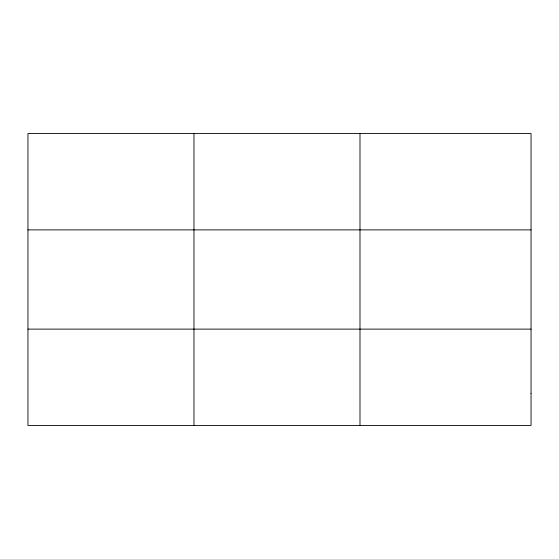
<?xml version="1.0" encoding="UTF-8"?>
<svg xmlns="http://www.w3.org/2000/svg" width="559" height="559" viewBox="0 0 559 559"><rect width="100%" height="100%" fill="white"/><g stroke="black" fill="none" stroke-linecap="round" stroke-linejoin="round"><path stroke-width="0.84" d="M193.973 425.448L193.973 133.552M359.996 425.448L359.996 133.552M27.95 229.882L531.05 229.882M27.95 329.118L531.05 329.118M531.05 393.34L531.05 425.448L27.95 425.448L27.95 133.552L531.05 133.552L531.05 393.34"/></g></svg>
